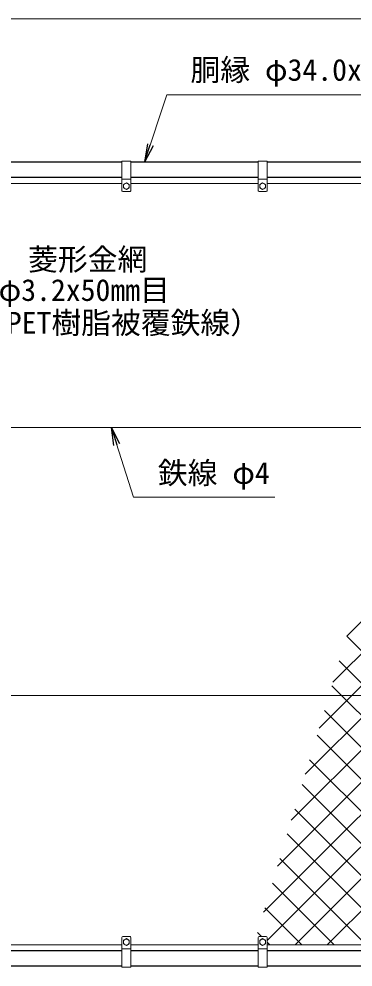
# Model space of a CAD drawing. Units: millimetres, scale not verified. Extents: x -4200 to 4200, y -2970 to 2970.
# Drawn here: x -2571 to -1836, y -512 to 1575 of the extents above; entities that cross this region are included whole.
import ezdxf
from ezdxf.enums import TextEntityAlignment as Align

# ---------------------------------------------------------------- set-up
doc = ezdxf.new("R2010")
doc.units = ezdxf.units.MM
doc.header["$LTSCALE"] = 10
for name, color, linetype, lineweight in [('0-0_D-STR1', 1, 'Continuous', 25), ('0-1_D-STR3', 3, 'Continuous', 13), ('0-3_D-STR2', 7, 'Continuous', 13), ('0-4_D-STR-DIM', 7, 'Continuous', 13), ('0-5_0', 7, 'Continuous', 25), ('0-A_D-STR-TXT', 7, 'Continuous', 13)]:
    doc.layers.add(name, color=color, linetype=linetype, lineweight=lineweight)
doc.styles.add('ＭＳ ゴシック', font='')
doc.styles.get('ＭＳ ゴシック').set_extended_font_data('MS Gothic')

# ---------------------------------------------------------------- blocks, each defined once
blk = doc.blocks.new('_Open')
at = {"layer": '0-5_0'}
blk.add_line((-10, 1.667), (0, 0), dxfattribs=at)
blk.add_lwpolyline([(-10, -1.667), (0, 0), (-10, 0)], dxfattribs=at)

msp = doc.modelspace()

# ---------------------------------------------------------------- linework, layer by layer
at = {"layer": '0-0_D-STR1'}
for p, q in [((-2344.97, 1260), (-2624.97, 1260)), ((-2044.97, 1260), (-2324.97, 1260)), ((-1588.97, 1260), (-2024.97, 1260)), ((-2344.97, 1226), (-2624.97, 1226)), ((-2044.97, 1226), (-2324.97, 1226)), ((-1588.97, 1226), (-2024.97, 1226)), ((-2344.97, -476), (-2624.97, -476)), ((-2044.97, -476), (-2324.97, -476)), ((-1588.97, -476), (-2024.97, -476)), ((-2344.97, -510), (-2624.97, -510)), ((-2044.97, -510), (-2324.97, -510)), ((-1588.97, -510), (-2024.97, -510))]:
    msp.add_line(p, q, dxfattribs=at)
at = {"layer": '0-1_D-STR3'}
for p, q in [((-2344.97, 1262), (-2344.97, 1197)), ((-2324.97, 1262), (-2344.97, 1262)), ((-2324.97, 1262), (-2324.97, 1197)), ((-2044.97, 1262), (-2044.97, 1197)), ((-2024.97, 1262), (-2044.97, 1262)), ((-2024.97, 1262), (-2024.97, 1197)), ((-2624.97, 1213), (-2344.97, 1213)), ((-2324.97, 1222), (-2344.97, 1222)), ((-2341.47, 1210.74), (-2334.97, 1214.5)), ((-2341.47, 1210.74), (-2341.47, 1203.26)), ((-2334.97, 1214.5), (-2328.47, 1210.74)), ((-2328.47, 1210.74), (-2328.47, 1203.26)), ((-2324.97, 1213), (-2044.97, 1213)), ((-2024.97, 1222), (-2044.97, 1222)), ((-2041.47, 1210.74), (-2034.97, 1214.5)), ((-2041.47, 1210.74), (-2041.47, 1203.26)), ((-2034.97, 1214.5), (-2028.47, 1210.74)), ((-2028.47, 1210.74), (-2028.47, 1203.26)), ((-2024.97, 1213), (-1444.97, 1213)), ((-2326.97, 1195), (-2342.97, 1195)), ((-2026.97, 1195), (-2042.97, 1195)), ((-1593.06, 676), (-3383.82, 676)), ((-1593.06, 86), (-3383.82, 86)), ((-2344.97, -512), (-2344.97, -447)), ((-2326.97, -445), (-2342.97, -445)), ((-2341.47, -460.74), (-2341.47, -453.26)), ((-2328.47, -460.74), (-2328.47, -453.26)), ((-2324.97, -512), (-2324.97, -447)), ((-2044.97, -512), (-2044.97, -447)), ((-2026.97, -445), (-2042.97, -445)), ((-2041.47, -460.74), (-2041.47, -453.26)), ((-2028.47, -460.74), (-2028.47, -453.26)), ((-2024.97, -512), (-2024.97, -447)), ((-2624.97, -463), (-2344.97, -463)), ((-2324.97, -472), (-2344.97, -472)), ((-2341.47, -460.74), (-2334.97, -464.5)), ((-2334.97, -464.5), (-2328.47, -460.74)), ((-2324.97, -463), (-2044.97, -463)), ((-2024.97, -472), (-2044.97, -472)), ((-2041.47, -460.74), (-2034.97, -464.5)), ((-2034.97, -464.5), (-2028.47, -460.74)), ((-2024.97, -463), (-1444.97, -463)), ((-2324.97, -512), (-2344.97, -512)), ((-2024.97, -512), (-2044.97, -512))]:
    msp.add_line(p, q, dxfattribs=at)
for points in [[(-2341.47, 1203.26), (-2334.97, 1199.5), (-2328.47, 1203.26)], [(-2041.47, 1203.26), (-2034.97, 1199.5), (-2028.47, 1203.26)], [(-2341.47, -453.26), (-2334.97, -449.5), (-2328.47, -453.26)], [(-2041.47, -453.26), (-2034.97, -449.5), (-2028.47, -453.26)]]:
    msp.add_lwpolyline(points, dxfattribs=at)
for centre in [(-2334.97, 1207), (-2034.97, 1207), (-2334.97, -457), (-2034.97, -457)]:
    msp.add_circle(centre, 6.49, dxfattribs=at)
for centre, start, end in [((-2342.97, 1197), 180, 270), ((-2326.97, 1197), 270, 0), ((-2042.97, 1197), 180, 270), ((-2026.97, 1197), 270, 0), ((-2342.97, -447), 90, 180), ((-2326.97, -447), 0, 90), ((-2042.97, -447), 90, 180), ((-2026.97, -447), 0, 90)]:
    msp.add_arc(centre, 2, start, end, dxfattribs=at)
at = {"layer": '0-3_D-STR2'}
for p, q in [((-1849.72, 216.31), (-1615.22, 450.81)), ((-1880.26, 115.07), (-1615.22, 380.1)), ((-1838.62, 86), (-1615.22, 309.39)), ((-1719.77, 86), (-1849.81, 216.04)), ((-1790.48, 86), (-1866.19, 161.71)), ((-1861.19, 86), (-1882.57, 107.38)), ((-2002.39, -289.9), (-1626.49, 86)), ((-1971.85, -188.66), (-1697.2, 86)), ((-1941.32, -87.42), (-1767.91, 86)), ((-1910.79, 13.83), (-1838.62, 86)), ((-1615.22, -159.97), (-1861.19, 86)), ((-1615.22, -301.39), (-1915.34, -1.27)), ((-1615.22, -372.1), (-1931.73, -55.6)), ((-1963.35, -463), (-1615.22, -114.87)), ((-1665.74, -463), (-1964.49, -164.25)), ((-1892.64, -463), (-1615.22, -185.58)), ((-1744.97, -454.48), (-1980.88, -218.58)), ((-1807.16, -463), (-1997.26, -272.9)), ((-1877.88, -463), (-2013.64, -327.23)), ((-1948.59, -463), (-2030.03, -381.56)), ((-2037.3, -445), (-2046.41, -435.89)), ((-2019.3, -463), (-2024.97, -457.32))]:
    msp.add_line(p, q, dxfattribs=at)
for points in [[(-2032.92, -391.14), (-1615.22, 26.55), (-1584.97, 56.8), (-1555.77, 86), (-1554.72, 87.05), (-984.97, 656.8)], [(-2024.97, -453.91), (-1615.22, -44.16), (-1584.97, -13.91), (-1554.72, 16.34), (-1485.06, 86), (-984.97, 586.09)], [(-1382.9, -463), (-1554.72, -291.18), (-1584.97, -260.93), (-1615.22, -230.68), (-1898.96, 53.06)], [(-1595.03, -463), (-1615.22, -442.81), (-1948.11, -109.92)]]:
    msp.add_lwpolyline(points, dxfattribs=at)
at = {"layer": '0-4_D-STR-DIM'}
msp.add_line((-3344.97, 1575), (-1624.97, 1575), dxfattribs=at)
at = {"layer": '0-A_D-STR-TXT'}
for points in [[(-1710.31, 1408.26), (-2246.26, 1408.26), (-2294.35, 1261.9)], [(-2008.02, 522.37), (-2319.35, 522.37), (-2367.45, 674.09)]]:
    msp.add_lwpolyline(points, dxfattribs=at)

# ---------------------------------------------------------------- block references
at = {"layer": '0-A_D-STR-TXT', "xscale": 4, "yscale": 4}
for p, rotation in [((-2294.97, 1260), 251.80943), ((-2368.05, 676), 107.58773)]:
    msp.add_blockref('_Open', p, dxfattribs=dict(at, rotation=rotation))

# ---------------------------------------------------------------- texts
at = {"layer": '0-A_D-STR-TXT', "style": 'ＭＳ ゴシック'}
for s, p in [('胴縁 φ34.0x2.3', (-2193.81, 1424.52)), ('菱形金網', (-2551.21, 1007.45)), ('φ3.2x50mm目', (-2616.18, 939.87)), ('（再生PET樹脂被覆鉄線）', (-2794.86, 867.71)), ('鉄線 φ4', (-2265.64, 537.24))]:
    msp.add_text(s, height=48.09, dxfattribs=at).set_placement(p, align=Align.BOTTOM_LEFT)

doc.saveas('drawing.dxf')
